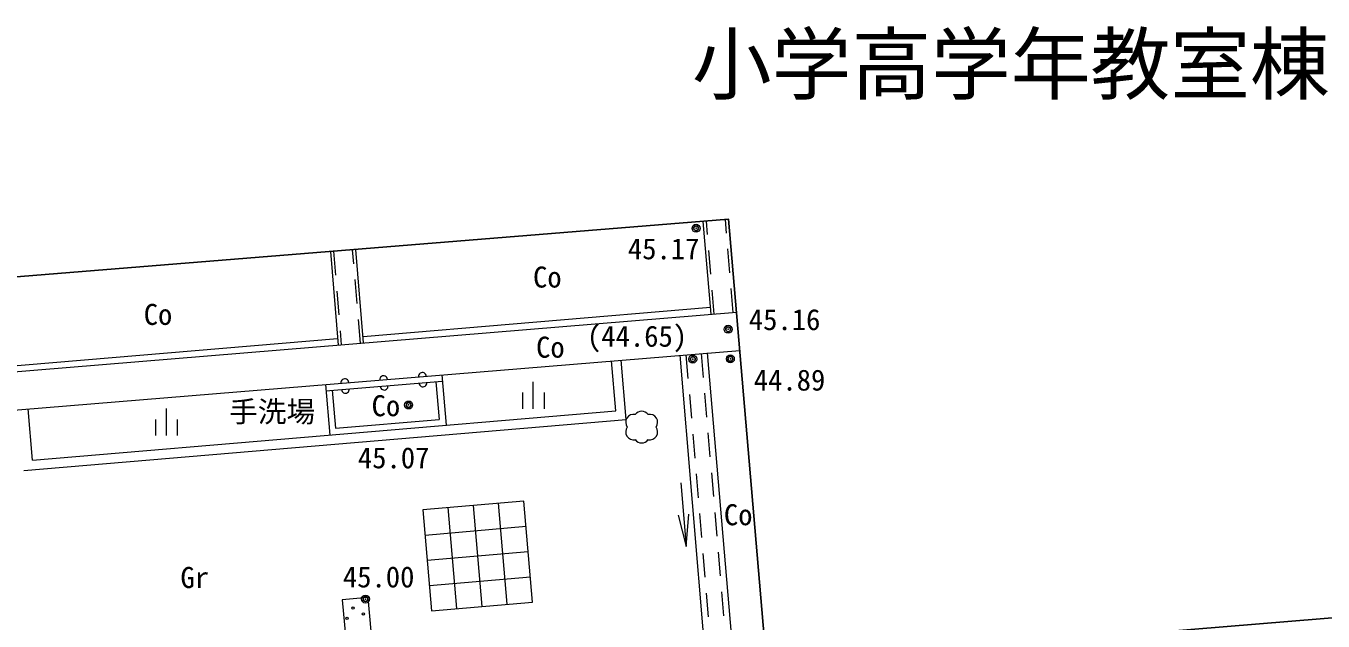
# Model space of a CAD drawing. Units: millimetres, scale not verified. Extents: x -29071210 to -28860960, y -117775216 to -117329466.
# Drawn here: x -29006554 to -28986217, y -117568782 to -117559451 of the extents above; entities that cross this region are included whole.
import ezdxf
from ezdxf.enums import TextEntityAlignment as Align

# ---------------------------------------------------------------- set-up
doc = ezdxf.new("R2010")
doc.units = ezdxf.units.MM
doc.header["$LTSCALE"] = 250
doc.header["$PDMODE"] = 32
doc.header["$PDSIZE"] = 125
doc.linetypes.add('USER4', pattern=[2.5, 1.5, -1])
for name, color, linetype, lineweight in [('S-SUV', 7, 'Continuous', 13), ('S-SUV-HTXT', 7, 'Continuous', 13), ('S-SUV-SRVR', 3, 'Continuous', 13), ('S-SUV-STR', 1, 'Continuous', 25)]:
    doc.layers.add(name, color=color, linetype=linetype, lineweight=lineweight)
doc.styles.add('ＭＳ ゴシック', font='')
doc.styles.get('ＭＳ ゴシック').set_extended_font_data('MS Gothic')

# ---------------------------------------------------------------- blocks, each defined once
blk = doc.blocks.new('ﾌﾟﾛｯﾄﾏｰｸ-03_1')
at = {"color": 3, "linetype": 'Continuous', "lineweight": 25}
blk.add_circle((0, 0), 0.5, dxfattribs=at)
at = {"color": 3}
blk.add_point((0, 0), dxfattribs=at)
blk = doc.blocks.new('荒地')
at = {"color": 7, "linetype": 'Continuous', "lineweight": 13}
for p, q in [((0, -1.25), (0, 1.25)), ((-1, 0.25), (-1, -1.25)), ((1, 0.25), (1, -1.25))]:
    blk.add_line(p, q, dxfattribs=at)
blk = doc.blocks.new('open_arrow')
at = {"color": 0, "linetype": 'Continuous', "lineweight": -2}
blk.add_lwpolyline([(7.5, 1.25), (0, 0), (7.5, -1.25)], dxfattribs=at)
blk = doc.blocks.new('植樹')
at = {"color": 7, "linetype": 'Continuous', "lineweight": 13}
for centre, radius, start, end in [((0, 0.5), 0.499, 35.63102, 144.36898), ((-0.5, 0.3), 0.5, 79.16209, 216.8699), ((-0.5, -0.3), 0.5, 143.1301, 280.83791), ((0.5, 0.3), 0.5, 323.1301, 100.83791), ((0, -0.5), 0.499, 215.63102, 324.36898), ((0.5, -0.3), 0.5, 259.16209, 36.8699)]:
    blk.add_arc(centre, radius, start, end, dxfattribs=at)

msp = doc.modelspace()

# ---------------------------------------------------------------- linework, layer by layer
at = {"layer": 'S-SUV'}
for p, q in [((-28995811.9, -117563972.3), (-28995935.4, -117562516.6)), ((-29001780.4, -117562988.1), (-29001659.5, -117564454.3)), ((-29001260.9, -117564421.4), (-29001381.7, -117562955.8)), ((-29007176, -117564909), (-28995413.3, -117563939.4)), ((-28995820.8, -117563867.1), (-29001268.9, -117564323.8)), ((-29001667.5, -117564357.2), (-29007315.6, -117564830.8)), ((-29007125.7, -117565506.9), (-28995362.5, -117564537.2)), ((-28996304.2, -117564613.2), (-28995890, -117569494.7)), ((-28995451.4, -117569460.2), (-28995865.7, -117564576.6)), ((-28997306.8, -117565487.1), (-28997371.4, -117564702.8)), ((-28997145, -117565624), (-28997221.9, -117564690.5)), ((-29001858.4, -117565072.7), (-29001791.3, -117565866.1)), ((-29001850, -117565172.3), (-29000026.2, -117565022)), ((-29000125.9, -117565030.2), (-29000076, -117565620.8)), ((-29000034.6, -117564922.4), (-28999967.9, -117565712)), ((-29001750.3, -117565164.1), (-29001700.1, -117565758)), ((-29006450.9, -117566259.9), (-29006517.1, -117565456.7)), ((-29006588, -117566422), (-28997145, -117565624)), ((-29006450.9, -117566259.9), (-28997306.8, -117565487.1)), ((-29001700.1, -117565758), (-29000076, -117565620.8)), ((-28996287.9, -117566617), (-28996203.3, -117567613.4)), ((-28998747, -117566901), (-29000329, -117567037)), ((-28998611, -117568483), (-28998747, -117566901)), ((-29000329, -117567037), (-29000193, -117568619)), ((-28999797.5, -117568585), (-28999933.5, -117567003)), ((-28999402, -117568551), (-28999538, -117566969)), ((-28999006.5, -117568517), (-28999142.5, -117566935)), ((-29000295, -117567432.5), (-28998713, -117567296.5)), ((-29000261, -117567828), (-28998679, -117567692)), ((-29000227, -117568223.5), (-28998645, -117568087.5)), ((-29001195, -117568414), (-29001593.4, -117568449.3)), ((-29001593.4, -117568449.3), (-29001155.7, -117573390.5)), ((-29001195, -117568414), (-29000757.3, -117573355.2)), ((-29000193, -117568619), (-28998611, -117568483))]:
    msp.add_line(p, q, dxfattribs=at)
at = {"layer": 'S-SUV', "linetype": 'USER4'}
for p, q in [((-28995762.1, -117563968.1), (-28995885.6, -117562512.4)), ((-28995463.1, -117563943.5), (-28995586.7, -117562487)), ((-29001730.5, -117562984), (-29001609.7, -117564450.2)), ((-29001310.7, -117564425.5), (-29001431.5, -117562959.8)), ((-28996205.5, -117564606.7), (-28995149, -117577059.6)), ((-28995966.3, -117564587), (-28994889.6, -117577278.5))]:
    msp.add_line(p, q, dxfattribs=at)
at = {"layer": 'S-SUV'}
for centre in [(-29001519.8, -117568739.4), (-29001426, -117568577), (-29001263.7, -117568670.7)]:
    msp.add_circle(centre, 18.8, dxfattribs=at)
for centre, start, end in [((-29001554.5, -117565046.2), 3.31798, 186.10657), ((-29000946.6, -117564996.1), 3.31798, 186.10657), ((-29000338.7, -117564945.9), 3.31798, 186.10657), ((-29000330.1, -117565048.5), 183.31798, 6.10657), ((-29001545.9, -117565148.8), 183.31798, 6.10657), ((-29000938, -117565098.7), 183.31798, 6.10657)]:
    msp.add_arc(centre, 61, start, end, dxfattribs=at)
at = {"layer": 'S-SUV-STR'}
msp.add_line((-28960073, -117566608), (-28994945, -117569458.4), dxfattribs=at)
msp.add_lwpolyline([(-29019166, -117564395), (-28995536.8, -117562482.8), (-28994945, -117569458.4)], dxfattribs=at)

# ---------------------------------------------------------------- block references
at = {"layer": 'S-SUV'}
for name, p, xscale, yscale in [('荒地', (-28998600, -117565241.6), 169.9728, 169.9728), ('荒地', (-29004352.3, -117565662.4), 169.9728, 169.9728), ('植樹', (-28996900, -117565740), 250, 250)]:
    msp.add_blockref(name, p, dxfattribs=dict(at, xscale=xscale, yscale=yscale))
at = {"layer": 'S-SUV', "xscale": 66.7, "yscale": 66.7, "rotation": 94.8}
msp.add_blockref('open_arrow', (-28996203.3, -117567613.4), dxfattribs=at)
at = {"layer": 'S-SUV-SRVR', "xscale": 75, "yscale": 75}
for p in [(-28996047.8, -117562622.5), (-28995544.5, -117564207.1), (-28996098.4, -117564675.1), (-28995509.9, -117564670.4), (-29000553.8, -117565394.1), (-29001230.2, -117568436.1)]:
    msp.add_blockref('ﾌﾟﾛｯﾄﾏｰｸ-03_1', p, dxfattribs=at)

# ---------------------------------------------------------------- texts
at = {"layer": 'S-SUV-HTXT', "style": 'ＭＳ ゴシック'}
for s, height, p in [('小学高学年教室棟', 916.4, (-28991112, -117560049.1)), ('Co', 329.9, (-28998379, -117563388.1)), ('Co', 329.9, (-29004482.8, -117563974)), ('Co', 329.9, (-28998331, -117564488)), ('Co', 329.9, (-29000910.3, -117565405.4))]:
    msp.add_text(s, height=height, dxfattribs=at).set_placement(p, align=Align.MIDDLE_CENTER)
for s, p in [('手洗場', (-29003368.7, -117565761.7)), ('Co', (-28995610.8, -117567378.9)), ('Gr', (-29004131.2, -117568362.8))]:
    msp.add_text(s, height=329.9, dxfattribs=at).set_placement(p, align=Align.BOTTOM_LEFT)
at = {"layer": 'S-SUV-SRVR', "style": 'ＭＳ ゴシック'}
for s, p in [('45.17', (-28997116.4, -117563208.4)), ('45.16', (-28995220.3, -117564318.9)), ('44.89', (-28995143, -117565267)), ('45.07', (-29001350.1, -117566486)), ('45.00', (-29001585.1, -117568353.5))]:
    msp.add_text(s, height=329.9, dxfattribs=at).set_placement(p, align=Align.BOTTOM_LEFT)
msp.add_text('(44.65)', height=329.9, dxfattribs=at).set_placement((-28996972.5, -117564579.2), align=Align.BOTTOM_CENTER)

doc.saveas('drawing.dxf')
